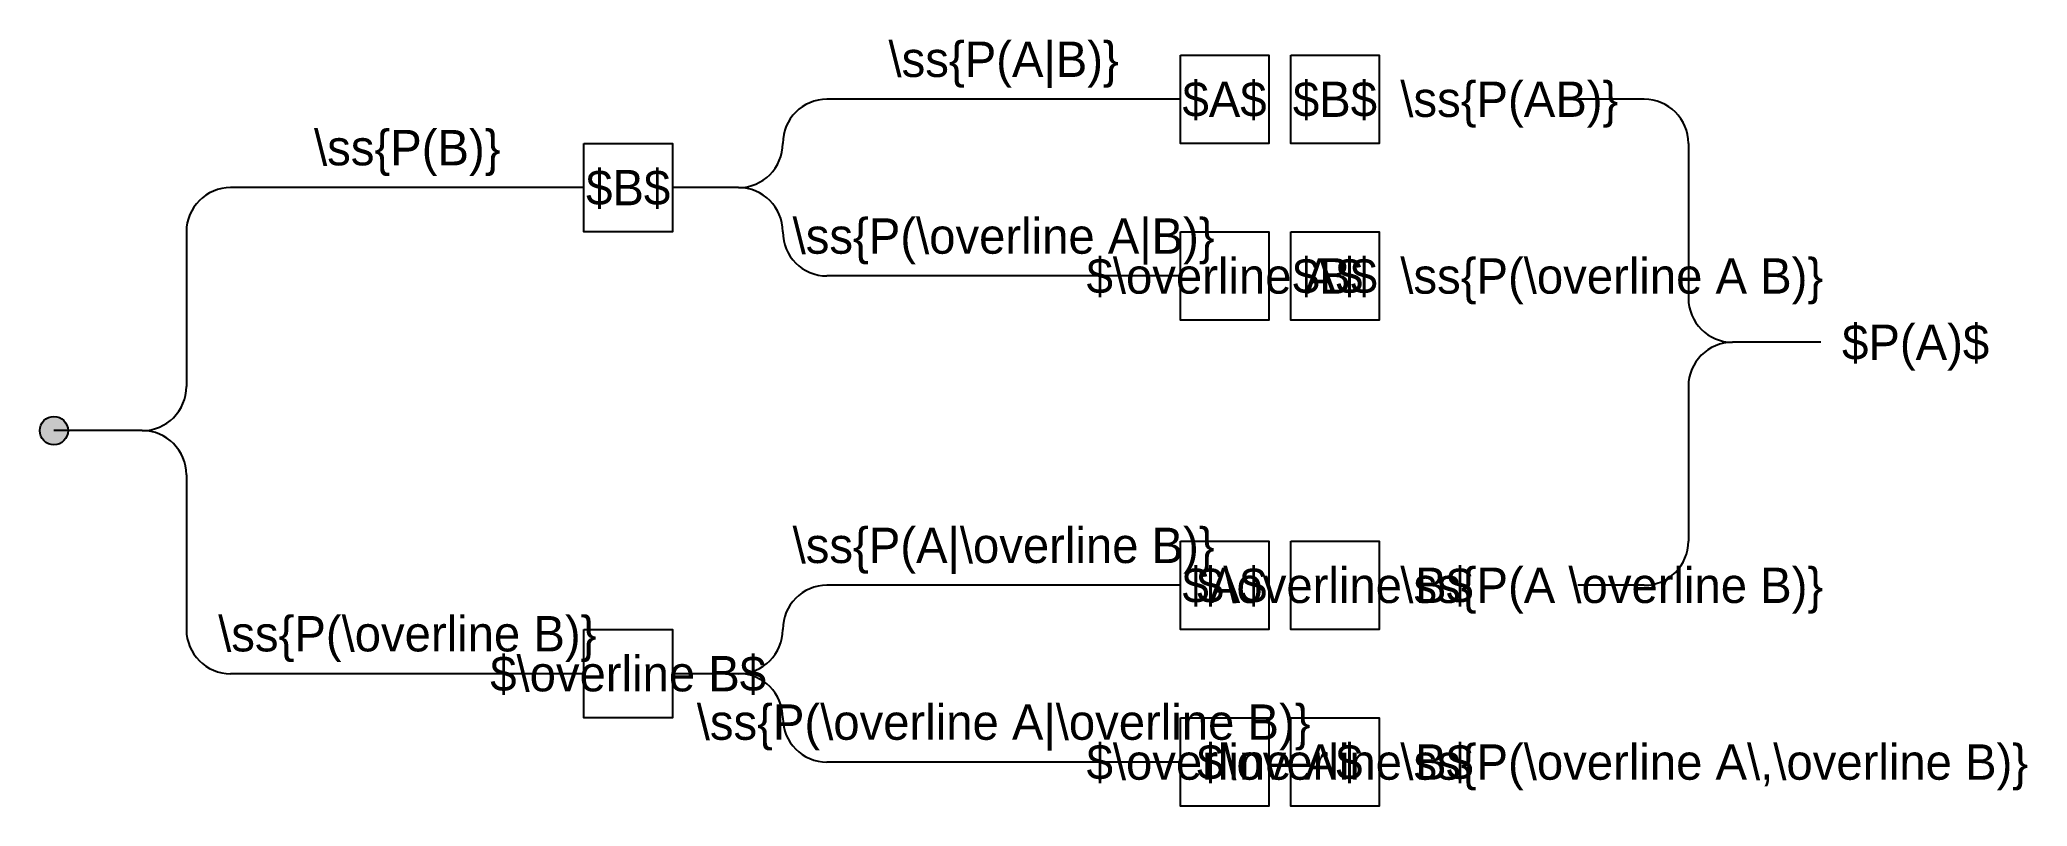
# Model space of a CAD drawing. Header units: millimetres. Extents: x -258 to 867, y 700 to 1134.
import ezdxf
from ezdxf.enums import TextEntityAlignment as Align

# ---------------------------------------------------------------- set-up
doc = ezdxf.new("R2010")
doc.units = ezdxf.units.MM

msp = doc.modelspace()

# ---------------------------------------------------------------- hatches: boundary and pattern name
h = msp.add_hatch(color=250)
edge = h.paths.add_edge_path()
edge.add_arc((-250, 912.5), 8, 0, 360)

# ---------------------------------------------------------------- linework, layer by layer
for p, q in [((387.5, 1100), (187.5, 1100)), ((650, 1100), (612.5, 1100)), ((675, 1075), (675, 987.5)), ((50, 1050), (-150, 1050)), ((137.5, 1050), (100, 1050)), ((-175, 1025), (-175, 937.5)), ((387.5, 1000), (187.5, 1000)), ((750, 962.5), (700, 962.5)), ((675, 937.5), (675, 850)), ((-200, 912.5), (-250, 912.5)), ((-175, 887.5), (-175, 800)), ((387.5, 825), (187.5, 825)), ((650, 825), (612.5, 825)), ((50, 775), (-150, 775)), ((137.5, 775), (100, 775)), ((387.5, 725), (187.5, 725))]:
    msp.add_line(p, q)
for points in [[(387.5, 1125), (437.5, 1125), (437.5, 1075), (387.5, 1075)], [(450, 1125), (500, 1125), (500, 1075), (450, 1075)], [(50, 1075), (100, 1075), (100, 1025), (50, 1025)], [(387.5, 1025), (437.5, 1025), (437.5, 975), (387.5, 975)], [(450, 1025), (500, 1025), (500, 975), (450, 975)], [(387.5, 850), (437.5, 850), (437.5, 800), (387.5, 800)], [(450, 850), (500, 850), (500, 800), (450, 800)], [(50, 800), (100, 800), (100, 750), (50, 750)], [(387.5, 750), (437.5, 750), (437.5, 700), (387.5, 700)], [(450, 750), (500, 750), (500, 700), (450, 700)]]:
    msp.add_lwpolyline(points, close=True)
msp.add_circle((-250, 912.5), 8)
for centre, start, end in [((187.5, 1075), 90, 180), ((650, 1075), 0, 90), ((137.5, 1075), 270, 0), ((-150, 1025), 90, 180), ((137.5, 1025), 0, 90), ((187.5, 1025), 180, 270), ((700, 987.5), 180, 270), ((700, 937.5), 90, 180), ((-200, 937.5), 270, 0), ((-200, 887.5), 0, 90), ((650, 850), 270, 0), ((187.5, 800), 90, 180), ((-150, 800), 180, 270), ((137.5, 800), 270, 0), ((137.5, 750), 0, 90), ((187.5, 750), 180, 270)]:
    msp.add_arc(centre, 25, start, end)

# ---------------------------------------------------------------- texts
for s, p in [('\\ss{P(A|B)}', (287.5, 1106.6)), ('\\ss{P(B)}', (-50, 1056.6)), ('\\ss{P(\\overline A|B)}', (287.5, 1006.6)), ('\\ss{P(A|\\overline B)}', (287.5, 831.6)), ('\\ss{P(\\overline B)}', (-50, 781.6)), ('\\ss{P(\\overline A|\\overline B)}', (287.5, 731.6))]:
    msp.add_text(s, height=20).set_placement(p, align=Align.BOTTOM_CENTER)
for s, p in [('$A$', (412.5, 1100)), ('$B$', (475, 1100)), ('$B$', (75, 1050)), ('$\\overline A$', (412.5, 1000)), ('$B$', (475, 1000)), ('$A$', (412.5, 825)), ('$\\overline B$', (475, 825)), ('$\\overline B$', (75, 775)), ('$\\overline A$', (412.5, 725)), ('$\\overline B$', (475, 725))]:
    msp.add_text(s, height=20).set_placement(p, align=Align.MIDDLE_CENTER)
for s, p in [('\\ss{P(AB)}', (512, 1100)), ('\\ss{P(\\overline A B)}', (512, 1000)), ('$P(A)$', (762, 962.5)), ('\\ss{P(A \\overline B)}', (512, 825)), ('\\ss{P(\\overline A\\,\\overline B)}', (512, 725))]:
    msp.add_text(s, height=20).set_placement(p, align=Align.MIDDLE_LEFT)

doc.saveas('drawing.dxf')
